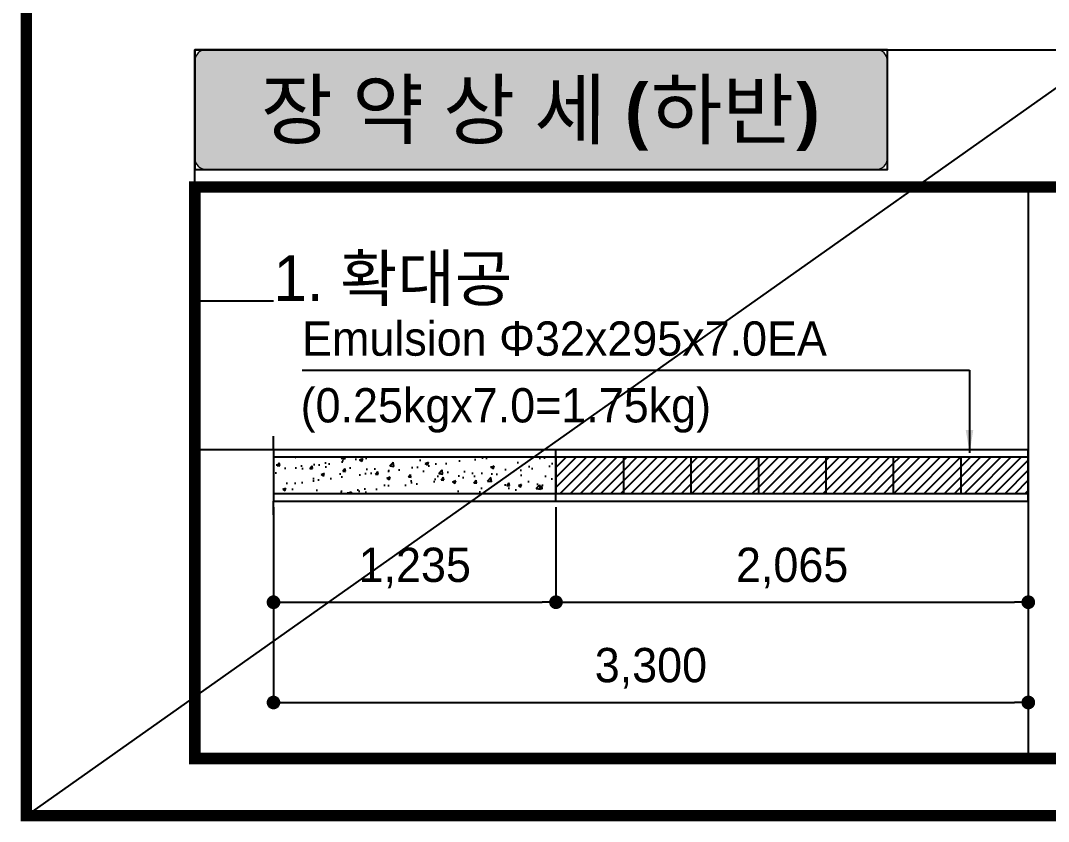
# Model space of a CAD drawing. Extents: x -689 to 317106, y 182884 to 219577.
# Drawn here: x 151502 to 155996, y 186109 to 189611 of the extents above; entities that cross this region are included whole.
import ezdxf
from ezdxf.enums import TextEntityAlignment as Align

# ---------------------------------------------------------------- set-up
doc = ezdxf.new("R2010")
doc.units = 0
doc.header["$LTSCALE"] = 500
doc.header["$MEASUREMENT"] = 0
doc.layers.get('DEFPOINTS').update_dxf_attribs({"color": 55})
doc.layers.add('0-21', color=21, linetype='Continuous', plot=False)
doc.layers.add('0-250line', color=250, linetype='Continuous', lineweight=9, true_color=0x333333)
doc.layers.add('0-251', color=7, linetype='Continuous', true_color=0x6e6e6e)
for name, color, linetype in [('0-255', 52, 'Continuous'), ('A-DIM01', 1, 'Continuous'), ('CZ-TEXT-04', 6, 'Continuous'), ('TU-BLOCK-EXP', 1, 'Continuous'), ('TU-HOLE-EXEC', 3, 'Continuous'), ('TU-LEAD-AR', 1, 'Continuous'), ('TU-LEAD-LINE', 1, 'Continuous'), ('TU-LEAD-TEX1', 3, 'Continuous'), ('TU-전색', 7, 'Continuous')]:
    doc.layers.add(name, color=color, linetype=linetype)
doc.styles.add('GTXT', font='')
doc.styles.add('돋움체', font='')
doc.styles.add('맑은고딕(굵게)', font='malgunbd.ttf')
doc.styles.get('GTXT').set_extended_font_data('Dotum')
doc.styles.get('돋움체').set_extended_font_data('Dotum')
doc.linetypes.add('CFZ008', pattern='A,0.9,-0.2,[106,KHCLINE.shx,S=0.00606,R=180,X=0,Y=0],0.9', length=2)
doc.dimstyles.new('D_50', dxfattribs={"dimscale": 50, "dimtxt": 3, "dimasz": 1.2, "dimexe": 0, "dimexo": 0, "dimgap": 1.2, "dimtad": 1, "dimdec": 0, "dimrnd": 0.0005, "dimdsep": 46, "dimlunit": 6, "dimtxsty": '돋움체', "dimblk": 'DOT', "dimcen": 0.09, "dimclrd": 1, "dimclre": 1, "dimclrt": 1, "dimaunit": 1, "dimadec": 0, "dimazin": 0, "dimtfac": 1, "dimtdec": 0, "dimtix": 1, "dimtmove": 2, "dimatfit": 0, "dimfxl": 1, "dimtvp": 2, "dimtolj": 1, "dimtzin": 0, "dimlwd": -1, "dimlwe": -1, "dimarcsym": 0})

# ---------------------------------------------------------------- blocks, each defined once
blk = doc.blocks.new('H_em_32x295x250N')
at = {"layer": 'TU-BLOCK-EXP'}
h = blk.add_hatch(dxfattribs=at)
h.set_pattern_fill('ANSI31', color=1, scale=250, style=0)
h.set_pattern_definition([(45, (-316155.435, 427992.11), (-22.097087, 22.097087), [])])
h.paths.add_polyline_path([(295, 0), (295, 160), (0, 160), (0, 0)])
at = {"layer": 'TU-BLOCK-EXP', "color": 7}
for p, q in [((0, 160), (0, 0)), ((295, 160), (295, 0)), ((295, 0), (0, 0))]:
    blk.add_line(p, q, dxfattribs=at)
blk.add_lwpolyline([(295, 160), (0, 160)], dxfattribs=at)
blk = doc.blocks.new('_Dot')
at = {"color": 0, "linetype": 'ByBlock', "lineweight": -2}
blk.add_line((-0.5, 0), (-1, 0), dxfattribs=at)
at = {"color": 0, "linetype": 'ByBlock', "const_width": 0.5}
blk.add_lwpolyline([(-0.25, 0, 1), (0.25, 0, 1)], format="xyb", close=True, dxfattribs=at)
blk = doc.blocks.new('*D277')
at = {"layer": 'A-DIM01', "color": 1, "ltscale": 10, "transparency": 16777216}
for p, q in [((153842.5, 187482.7), (153842.5, 187067.7)), ((155907.5, 187482.7), (155907.5, 187067.7)), ((153902.5, 187067.7), (155847.5, 187067.7))]:
    blk.add_line(p, q, dxfattribs=at)
at = {"layer": 'DEFPOINTS', "color": 0, "ltscale": 10, "transparency": 16777216}
for p in [(153842.5, 187482.7), (155907.5, 187482.7), (155907.5, 187067.7)]:
    blk.add_point(p, dxfattribs=at)
at = {"layer": 'A-DIM01', "color": 1, "ltscale": 10, "transparency": 16777216, "xscale": 60, "yscale": 60, "zscale": 60, "rotation": 180}
blk.add_blockref('_Dot', (153842.5, 187067.7), dxfattribs=at)
at = {"layer": 'A-DIM01', "color": 1, "ltscale": 10, "transparency": 16777216, "xscale": 60, "yscale": 60, "zscale": 60}
blk.add_blockref('_Dot', (155907.5, 187067.7), dxfattribs=at)
at = {"layer": 'A-DIM01', "color": 1, "ltscale": 10, "transparency": 16777216, "insert": (154875, 187217.3), "char_height": 150, "attachment_point": 5, "style": '돋움체'}
blk.add_mtext('\\A1;2,065', dxfattribs=at)
blk = doc.blocks.new('*D278')
at = {"layer": 'A-DIM01', "color": 1, "ltscale": 10, "transparency": 16777216}
for p, q in [((152607.5, 187159.8), (152607.5, 186629.3)), ((155907.5, 187159.8), (155907.5, 186629.3)), ((152667.5, 186629.3), (155847.5, 186629.3))]:
    blk.add_line(p, q, dxfattribs=at)
at = {"layer": 'DEFPOINTS', "color": 0, "ltscale": 10, "transparency": 16777216}
for p in [(152607.5, 187159.8), (155907.5, 187159.8), (155907.5, 186629.3)]:
    blk.add_point(p, dxfattribs=at)
at = {"layer": 'A-DIM01', "color": 1, "ltscale": 10, "transparency": 16777216, "xscale": 60, "yscale": 60, "zscale": 60, "rotation": 180}
blk.add_blockref('_Dot', (152607.5, 186629.3), dxfattribs=at)
at = {"layer": 'A-DIM01', "color": 1, "ltscale": 10, "transparency": 16777216, "xscale": 60, "yscale": 60, "zscale": 60}
blk.add_blockref('_Dot', (155907.5, 186629.3), dxfattribs=at)
at = {"layer": 'A-DIM01', "color": 1, "ltscale": 10, "transparency": 16777216, "insert": (154257.5, 186778.9), "char_height": 150, "attachment_point": 5, "style": '돋움체'}
blk.add_mtext('\\A1;3,300', dxfattribs=at)
blk = doc.blocks.new('*D279')
at = {"layer": 'A-DIM01', "color": 1, "ltscale": 10, "transparency": 16777216}
for p, q in [((152607.5, 187482.7), (152607.5, 187067.7)), ((153842.5, 187482.7), (153842.5, 187067.7)), ((152667.5, 187067.7), (153782.5, 187067.7))]:
    blk.add_line(p, q, dxfattribs=at)
at = {"layer": 'DEFPOINTS', "color": 0, "ltscale": 10, "transparency": 16777216}
for p in [(152607.5, 187482.7), (153842.5, 187482.7), (153842.5, 187067.7)]:
    blk.add_point(p, dxfattribs=at)
at = {"layer": 'A-DIM01', "color": 1, "ltscale": 10, "transparency": 16777216, "xscale": 60, "yscale": 60, "zscale": 60, "rotation": 180}
blk.add_blockref('_Dot', (152607.5, 187067.7), dxfattribs=at)
at = {"layer": 'A-DIM01', "color": 1, "ltscale": 10, "transparency": 16777216, "xscale": 60, "yscale": 60, "zscale": 60}
blk.add_blockref('_Dot', (153842.5, 187067.7), dxfattribs=at)
at = {"layer": 'A-DIM01', "color": 1, "ltscale": 10, "transparency": 16777216, "insert": (153225, 187217.3), "char_height": 150, "attachment_point": 5, "style": '돋움체'}
blk.add_mtext('\\A1;1,235', dxfattribs=at)

msp = doc.modelspace()

# ---------------------------------------------------------------- hatches: boundary and pattern name
at = {"layer": '0-250line'}
h = msp.add_hatch(color=256, dxfattribs=at)
edge = h.paths.add_edge_path()
edge.add_line((155291.78829, 189221.77872), (155291.78829, 189434.3658))
edge.add_arc((155242.8369, 189434.3658), 48.95139, 0.00000043, 90.00000043)
edge.add_line((155242.8369, 189483.31719), (152312.30644, 189483.31719))
edge.add_arc((152312.30644, 189434.3658), 48.95139, 89.99999994, 179.99999994)
edge.add_line((152263.35505, 189434.3658), (152263.35505, 189009.19165))
edge.add_arc((152312.30644, 189009.19165), 48.95139, 179.99999988, 269.99999988)
edge.add_line((152312.30644, 188960.24026), (155242.8369, 188960.24026))
edge.add_arc((155242.8369, 189009.19165), 48.95139, 269.99999975, 359.99999975)
edge.add_line((155291.78829, 189009.19165), (155291.78829, 189221.77872))
at = {"layer": 'TU-전색'}
h = msp.add_hatch(dxfattribs=at)
h.set_pattern_fill('AR-CONC', color=256, scale=20, style=0)
h.set_pattern_definition([(50, (-97244.98, 606490.48), (143.452037, -12.550427), [15, -165]), (355, (-97244.98, 606490.48), (-27.750267, 150.438427), [12, -132]), (100.4514, (-97233.02, 606489.43), (115.701876, 137.88791), [12.74804, -140.228422]), (46.1842, (-97244.98, 606530.48), (213.44821, -33.1038), [22.5, -247.5]), (96.6356, (-97227.2, 606527.72), (186.93254, 194.82357), [19.12206, -210.3426]), (351.1842, (-97244.98, 606530.48), (186.93239, 194.82372), [18, -198]), (21, (-97224.98, 606520.48), (119.38141, -80.523778), [15, -165]), (326, (-97224.98, 606520.48), (48.663066, 145.03001), [12, -132]), (71.4514, (-97215.03, 606513.77), (168.044526, 64.5061), [12.74804, -140.228422]), (37.5, (-97244.98, 606490.48), (2.431971, 66.578771), [0, -130.4, 0, -134, 0, -132.5]), (7.5, (-97244.98, 606490.48), (52.613907, 78.882342), [0, -76.4, 0, -127.4, 0, -50.5]), (327.5, (-97289.58, 606490.48), (106.764487, -4.5109743), [0, -50, 0, -156, 0, -207]), (317.5, (-97309.58, 606490.48), (116.637234, 20.020996), [0, -65, 0, -103.6, 0, -147])])
h.paths.add_polyline_path([(153842.46846, 187541.80698), (153842.46846, 187701.80698), (152607.46846, 187701.80698), (152607.46846, 187541.80698)])

# ---------------------------------------------------------------- linework, layer by layer
at = {"layer": '0-21'}
msp.add_lwpolyline([(155291.78829, 189483.31719), (152263.35505, 189483.31719), (152263.35505, 188960.24026), (155291.78829, 188960.24026), (155291.78829, 189483.31719)], close=True, dxfattribs=at)
at = {"layer": '0-250line', "lineweight": 0}
msp.add_lwpolyline([(155291.78829, 189221.77872), (155291.78829, 189434.3658, 0.4142135624), (155242.8369, 189483.31719), (152312.30644, 189483.31719, 0.4142135624), (152263.35505, 189434.3658), (152263.35505, 189009.19165, 0.4142135624), (152312.30644, 188960.24026), (155242.8369, 188960.24026, 0.4142135624), (155291.78829, 189009.19165)], format="xyb", close=True, dxfattribs=at)
at = {"layer": '0-251', "const_width": 50}
msp.add_lwpolyline([(169776.58188, 186134.30698), (151526.58188, 186134.30698), (151526.58188, 208584.30698), (169776.58188, 208584.30698), (169776.58188, 186134.30698)], dxfattribs=at)
msp.add_lwpolyline([(152263.35505, 188883.31719), (169039.80872, 188883.31719), (169039.80872, 186384.30698), (152263.35505, 186384.30698)], close=True, dxfattribs=at)
at = {"layer": 'DEFPOINTS'}
for p, q in [((160651.58188, 192584.30698), (151526.58188, 186134.30698)), ((152263.35505, 188883.31719), (156207.46846, 188883.31719)), ((155907.46846, 188883.31719), (155907.46846, 186384.30698)), ((152607.46846, 188384.30698), (152263.35505, 188384.30698)), ((155907.46846, 187734.30698), (152263.35505, 187734.30698)), ((153842.46846, 187509.30698), (153842.46846, 187734.30698)), ((155907.46846, 187701.80698), (152607.46846, 187701.80698)), ((155907.46846, 187541.80698), (152607.46846, 187541.80698)), ((152607.46846, 186384.30698), (152263.35505, 186384.30698)), ((152607.46846, 186384.30698), (152263.35505, 186384.30698)), ((152607.46846, 186384.30698), (152263.35505, 186384.30698))]:
    msp.add_line(p, q, dxfattribs=at)
at = {"layer": 'DEFPOINTS', "linetype": 'ByBlock', "ltscale": 10}
msp.add_line((152607.46846, 187734.30698), (152607.46846, 187509.30698), dxfattribs=at)
at = {"layer": 'DEFPOINTS'}
for points in [[(151526.58188, 211034.30698), (189576.58188, 211034.30698), (189576.58188, 186134.30698), (151526.58188, 186134.30698)], [(151526.58188, 196184.30698), (169776.58188, 196184.30698), (169776.58188, 186134.30698), (151526.58188, 186134.30698)], [(152263.35505, 189483.31719), (156207.46846, 189483.31719), (156207.46846, 186384.30698), (152263.35505, 186384.30698)]]:
    msp.add_lwpolyline(points, close=True, dxfattribs=at)
at = {"layer": 'TU-HOLE-EXEC'}
for p, q in [((152607.46846, 187734.30698), (152607.46846, 187794.21329)), ((152607.46846, 187449.40068), (152607.46846, 187509.30698))]:
    msp.add_line(p, q, dxfattribs=at)
at = {"layer": 'TU-HOLE-EXEC', "linetype": 'CFZ008', "ltscale": 0.5}
msp.add_line((155907.46846, 187509.30698), (155907.46846, 187734.30698), dxfattribs=at)
msp.add_lwpolyline([(152607.46846, 187509.30698), (155907.46846, 187509.30698), (155907.46846, 187734.30698), (152607.46846, 187734.30698)], dxfattribs=at)
at = {"layer": 'TU-LEAD-AR'}
msp.add_solid([(155633.88446, 187821.21788), (155651.07723, 187721.30698), (155667.21733, 187821.39332)], dxfattribs=at)
at = {"layer": 'TU-LEAD-LINE', "linetype": 'Continuous'}
for p, q in [((152732.69565, 188081.86285), (155651.07723, 188081.86285)), ((155651.07723, 188081.86285), (155651.07723, 187721.30698))]:
    msp.add_line(p, q, dxfattribs=at)

# ---------------------------------------------------------------- block references
at = {"layer": 'TU-BLOCK-EXP'}
for p in [(153842.46846, 187541.80698), (154137.46846, 187541.80698), (154432.46846, 187541.80698), (154727.46846, 187541.80698), (155022.46846, 187541.80698), (155317.46846, 187541.80698), (155612.46846, 187541.80698)]:
    msp.add_blockref('H_em_32x295x250N', p, dxfattribs=at)

# ---------------------------------------------------------------- texts
at = {"layer": '0-255', "color": 7, "true_color": 0xffffff, "style": '맑은고딕(굵게)'}
msp.add_text('장 약 상 세 (하반)', height=250, rotation=359.97820732, dxfattribs=at).set_placement((153773.42107, 189221.77872), align=Align.MIDDLE_CENTER)
at = {"layer": 'CZ-TEXT-04', "style": '돋움체'}
msp.add_text('1. 확대공', height=200, dxfattribs=at).set_placement((152607.46846, 188384.30698))
at = {"layer": 'TU-LEAD-TEX1', "style": 'GTXT'}
for s, p in [('Emulsion Φ32x295x7.0EA', (152732.42294, 188145.48821)), ('(0.25kgx7.0=1.75kg)', (152726.15068, 187853.72179))]:
    msp.add_text(s, height=150, dxfattribs=at).set_placement(p)

# ---------------------------------------------------------------- dimensions: what is measured, and where the dimension line sits
at = {"layer": 'A-DIM01', "ltscale": 10}
for base, p1, p2, picture, middle in [((153842.46846, 187067.72515), (152607.46846, 187482.72515), (153842.46846, 187482.72515), '*D279', (153224.96846, 187217.27739)), ((155907.46846, 187067.72515), (153842.46846, 187482.72515), (155907.46846, 187482.72515), '*D277', (154874.96846, 187217.27739)), ((155907.46846, 186629.30698), (152607.46846, 187159.77111), (155907.46846, 187159.77111), '*D278', (154257.46846, 186778.85922))]:
    dim = msp.add_linear_dim(base=base, p1=p1, p2=p2, angle=180, dimstyle='D_50', dxfattribs=at)
    dim.commit()
    dim.dimension.update_dxf_attribs({"geometry": picture, "text_midpoint": middle})

doc.saveas('drawing.dxf')
